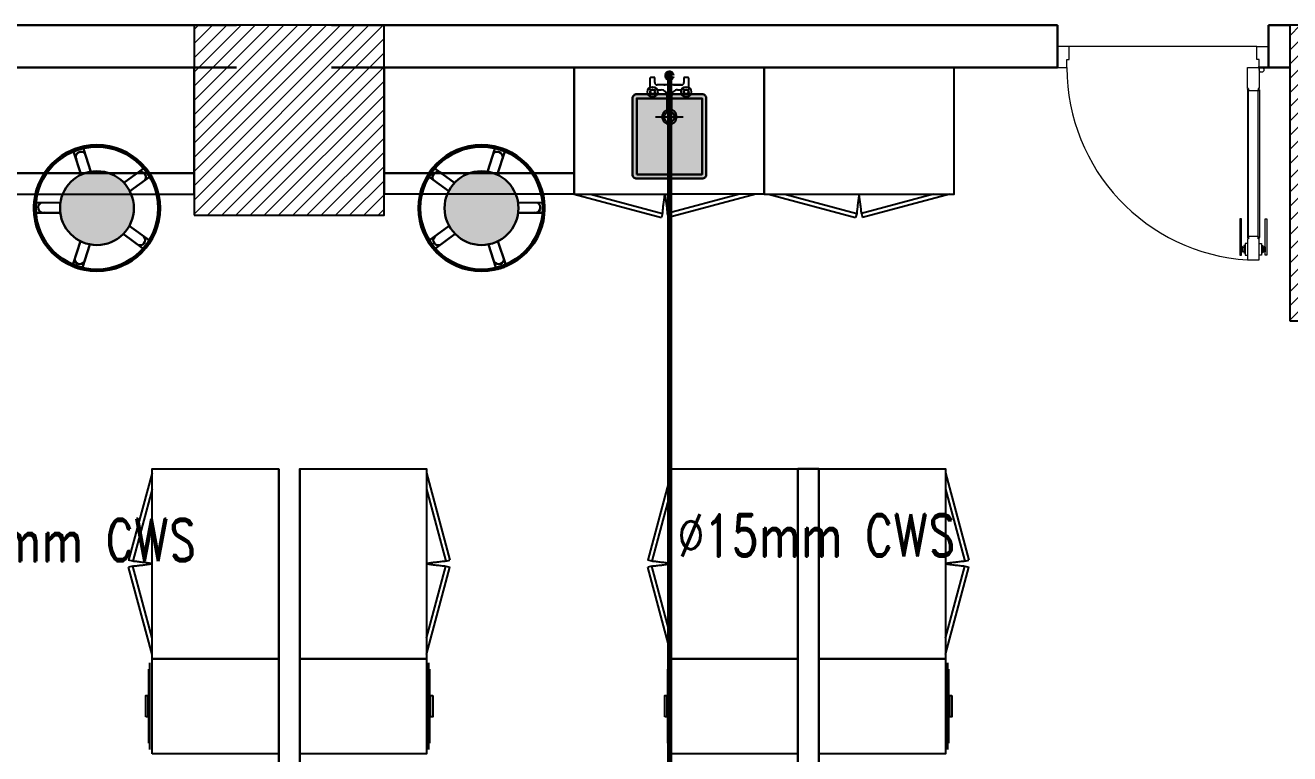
# Model space of a CAD drawing. Extents: x 800 to 995, y 398 to 804.
# Drawn here: x 892.06 to 898.05, y 667.98 to 671.43 of the extents above; entities that cross this region are included whole.
import ezdxf

# ---------------------------------------------------------------- set-up
doc = ezdxf.new("R2010")
doc.units = 0
doc.header["$MEASUREMENT"] = 0
doc.linetypes.add('ACAD_ISO02W100', pattern=[15, 12, -3])
doc.linetypes.add('DASHED', pattern=[19.05, 12.7, -6.35])
doc.layers.get('0').update_dxf_attribs({"color": 252, "linetype": 'CONTINUOUS', "lineweight": 30})
doc.layers.add('-FUR', color=252, linetype='CONTINUOUS')
doc.layers.add('SAN', color=2, linetype='CONTINUOUS')
for name, color, linetype, lineweight in [('Column', 6, 'CONTINUOUS', 25), ('DOOR', 30, 'CONTINUOUS', 9), ('hatch', 252, 'CONTINUOUS', 9), ('P-C-WATER', 5, 'CONTINUOUS', 70), ('P-TEXT', 1, 'CONTINUOUS', 25), ('Wall', 252, 'CONTINUOUS', 30)]:
    doc.layers.add(name, color=color, linetype=linetype, lineweight=lineweight)
doc.styles.add('ROMANC', font='romand.shx')

# ---------------------------------------------------------------- blocks, each defined once
blk = doc.blocks.new('YY5Y5')
at = {"layer": 'SAN', "color": 1}
for p, q in [((433.83, 542.04), (433.83, 538.56)), ((435.73, 542.41), (434.2, 542.41)), ((435.73, 540.55), (435.73, 542.41)), ((447.16, 542.41), (447.16, 540.55)), ((448.69, 542.41), (447.16, 542.41)), ((449.07, 538.56), (449.07, 542.04)), ((434.16, 537.56), (433.7, 538.02)), ((434.16, 536.15), (433.7, 535.69)), ((435.58, 537.56), (436.04, 538.02)), ((435.58, 536.15), (436.04, 535.69)), ((436.72, 537.65), (438.25, 537.65)), ((446.18, 539.55), (436.73, 539.55)), ((440.5, 535.4), (440.5, 528.74)), ((442.4, 528.74), (442.4, 535.4)), ((443.04, 539.55), (446.16, 539.55)), ((444.65, 537.65), (446.18, 537.65)), ((447.32, 537.56), (446.86, 538.02)), ((447.32, 536.15), (446.86, 535.69)), ((448.74, 537.56), (449.2, 538.02)), ((448.74, 536.15), (449.2, 535.69)), ((440.87, 528.36), (442.03, 528.36))]:
    blk.add_line(p, q, dxfattribs=at)
at = {"layer": 'SAN', "color": 1, "linetype": 'Continuous'}
blk.add_line((439.23, 539.55), (439.86, 539.55), dxfattribs=at)
at = {"layer": 'SAN', "color": 2, "linetype": 'DASHED'}
for points in [[(441.45, 532.42), (441.45, 521.63)], [(436.06, 527.03), (446.84, 527.03)]]:
    blk.add_lwpolyline(points, dxfattribs=at)
at = {"layer": 'SAN', "color": 1}
for centre, radius in [((434.87, 536.85), 2), ((434.87, 536.85), 1), ((434.87, 536.85), 0.8), ((448.03, 536.85), 2), ((448.03, 536.85), 1), ((448.03, 536.85), 0.8)]:
    blk.add_circle(centre, radius, dxfattribs=at)
for centre, radius, start, end in [((434.2, 542.04), 0.375, 90, 180), ((436.73, 540.55), 1, 180, 270), ((446.16, 540.55), 1, 270, 0), ((448.69, 542.04), 0.375, 0, 90), ((438.25, 535.4), 2.25, 0, 90), ((444.65, 535.4), 2.25, 90, 180), ((441.45, 527.03), 2.86, 109.4319, 70.5681), ((441.45, 527.03), 2.08, 117.2765, 62.7235), ((440.87, 528.74), 0.375, 180, 270), ((442.03, 528.74), 0.375, 270, 360)]:
    blk.add_arc(centre, radius, start, end, dxfattribs=at)
blk = doc.blocks.new('fd')
at = {"layer": '-FUR'}
h = blk.add_hatch(color=254, dxfattribs=at)
h.paths.add_polyline_path([(1322.6636, 576.6994), (1322.3536, 576.6994), (1322.3536, 577.0594), (1322.6636, 577.0594)], flags=16)
edge = h.paths.add_edge_path()
edge.add_line((1322.6636, 576.6794), (1322.3536, 576.6794))
edge.add_arc((1322.3536, 576.6994), 0.02, 180, 270, ccw=False)
edge.add_line((1322.3336, 576.6994), (1322.3336, 577.0594))
edge.add_arc((1322.3536, 577.0594), 0.02, 90, 180, ccw=False)
edge.add_line((1322.3536, 577.0794), (1322.6636, 577.0794))
edge.add_arc((1322.6636, 577.0594), 0.02, 0, 90, ccw=False)
edge.add_line((1322.6836, 577.0594), (1322.6836, 576.6994))
edge.add_arc((1322.6636, 576.6994), 0.02, -90, 0, ccw=False)
blk.add_hatch(color=253, dxfattribs=at).paths.add_polyline_path([(1322.6636, 577.0594), (1322.6636, 576.6994), (1322.3536, 576.6994), (1322.3536, 577.0594)])
h = blk.add_hatch(color=251, dxfattribs=at)
h.paths.add_polyline_path([(1322.6337, 577.0294), (1322.6636, 577.0594), (1322.6636, 576.6994), (1322.6336, 576.7294)])
h.paths.add_polyline_path([(1322.6336, 576.7294), (1322.6636, 576.6994), (1322.3536, 576.6994), (1322.3836, 576.7294)])
h = blk.add_hatch(color=252, dxfattribs=at)
h.paths.add_polyline_path([(1322.3836, 577.0294), (1322.3536, 577.0594), (1322.6636, 577.0594), (1322.6337, 577.0294)])
h.paths.add_polyline_path([(1322.3836, 576.7294), (1322.3536, 576.6994), (1322.3536, 577.0594), (1322.3836, 577.0294)])
for p, q in [((1322.4784, 577.2056), (1322.0597, 577.2056)), ((1322.4784, 577.2056), (1322.9597, 577.2056)), ((1322.0597, 576.6056), (1322.5097, 576.6056)), ((1322.9597, 576.6056), (1322.5097, 576.6056))]:
    blk.add_line(p, q, dxfattribs=at)
at = {"layer": '-FUR', "linetype": 'ACAD_ISO02W100'}
for p, q in [((1322.0597, 577.2056), (1322.5097, 577.2056)), ((1322.9597, 577.2056), (1322.5097, 577.2056)), ((1322.0997, 576.6056), (1322.5133, 576.4948)), ((1322.177, 576.6056), (1322.5185, 576.5141)), ((1322.8824, 576.6056), (1322.541, 576.5141)), ((1322.9597, 576.6056), (1322.5462, 576.4948)), ((1322.5185, 576.5141), (1322.5133, 576.4948)), ((1322.541, 576.5141), (1322.5462, 576.4948))]:
    blk.add_line(p, q, dxfattribs=at)
for centre, start, end in [((1324.045, 576.3727), 171.26112, 174.70691), ((1321.0144, 576.3727), 5.29309, 8.73888)]:
    blk.add_arc(centre, 1.5331, start, end, dxfattribs=at)
for p, q in [((1322.0597, 577.2056), (1322.0597, 576.6056)), ((1322.9597, 577.2056), (1322.9597, 576.6056))]:
    blk.add_line(p, q)
blk.add_lwpolyline([(1322.6636, 576.6794), (1322.3536, 576.6794, -0.414214), (1322.3336, 576.6994), (1322.3336, 577.0594, -0.414214), (1322.3536, 577.0794), (1322.6636, 577.0794, -0.414214), (1322.6836, 577.0594), (1322.6836, 576.6994, -0.414214)], format="xyb", close=True)
blk.add_lwpolyline([(1322.6636, 576.6794), (1322.3536, 576.6794, -0.414214), (1322.3336, 576.6994), (1322.3336, 577.0594, -0.414214), (1322.3536, 577.0794), (1322.6636, 577.0794, -0.414214), (1322.6836, 577.0594), (1322.6836, 576.6994, -0.414214)], format="xyb", close=True)
blk.add_lwpolyline([(1322.6636, 576.6994), (1322.3536, 576.6994), (1322.3536, 577.0594), (1322.6636, 577.0594)], close=True)
at = {"extrusion": (0, 0, -1), "xscale": 0.0121000000000322, "yscale": 0.0121000000000322, "zscale": -0.0121}
blk.add_blockref('YY5Y5', (-1327.8502, 570.5947), dxfattribs=at)
blk = doc.blocks.new('juy')
blk.add_line((1322.9597, 577.2056), (1322.9597, 576.6056))
blk.add_blockref('fd', (0, 0))

msp = doc.modelspace()

# ---------------------------------------------------------------- hatches: boundary and pattern name
h = msp.add_hatch(color=256)
h.set_gradient(color1=(132, 132, 132), name='SPHERICAL')
h.paths.add_polyline_path([(892.3946, 670.7401, -1), (892.3946, 670.3901, -1)])
h = msp.add_hatch(color=256)
h.set_gradient(color1=(132, 132, 132), name='SPHERICAL')
h.paths.add_polyline_path([(894.2166, 670.7401, 1), (894.2166, 670.3901, 1)])
at = {"layer": 'hatch'}
h = msp.add_hatch(dxfattribs=at)
h.set_pattern_fill('ANSI31', color=252, scale=0.015, style=0)
h.set_pattern_definition([(45, (1120.287773, 348.30892), (-0.0336759605, 0.0336759605), [])])
h.paths.add_polyline_path([(892.8556, 670.531), (893.7556, 670.531), (893.7556, 671.431), (892.8556, 671.431)])
h = msp.add_hatch(dxfattribs=at)
h.set_pattern_fill('ANSI31', color=252, scale=0.015, style=0)
h.set_pattern_definition([(45, (1094.062773, 347.50892), (-0.0336759605, 0.0336759605), [])])
h.paths.add_polyline_path([(898.0456, 670.031), (898.3456, 670.031), (898.3456, 671.431), (898.0456, 671.431)])

# ---------------------------------------------------------------- linework, layer by layer
at = {"layer": '-FUR', "linetype": 'ACAD_ISO02W100'}
for p, q in [((896.4556, 671.231), (895.5556, 671.231)), ((891.9556, 670.631), (892.8556, 670.631)), ((894.6556, 670.631), (893.7556, 670.631)), ((895.5756, 670.631), (895.9892, 670.5202)), ((895.6529, 670.631), (895.9944, 670.5395)), ((896.3583, 670.631), (896.0169, 670.5395)), ((896.4356, 670.631), (896.022, 670.5202)), ((895.9944, 670.5395), (895.9892, 670.5202)), ((896.0169, 670.5395), (896.022, 670.5202)), ((893.2556, 669.331), (893.2556, 668.431)), ((893.3556, 668.431), (893.3556, 669.331)), ((895.7147, 669.331), (895.7147, 668.431)), ((895.8147, 668.431), (895.8147, 669.331)), ((892.6556, 669.311), (892.5448, 668.8974)), ((893.9556, 669.311), (894.0664, 668.8974)), ((895.1147, 669.311), (895.0039, 668.8974)), ((896.4147, 669.311), (896.5255, 668.8974)), ((892.6556, 669.2337), (892.5641, 668.8922)), ((893.9556, 669.2337), (894.0471, 668.8922)), ((895.1147, 669.2337), (895.0232, 668.8922)), ((896.4147, 669.2337), (896.5062, 668.8922)), ((892.5641, 668.8922), (892.5448, 668.8974)), ((894.0471, 668.8922), (894.0664, 668.8974)), ((895.0232, 668.8922), (895.0039, 668.8974)), ((896.5062, 668.8922), (896.5255, 668.8974)), ((892.5641, 668.8697), (892.5448, 668.8645)), ((892.6556, 668.451), (892.5448, 668.8645)), ((892.6556, 668.5283), (892.5641, 668.8697)), ((893.9556, 668.5283), (894.0471, 668.8697)), ((893.9556, 668.451), (894.0664, 668.8645)), ((894.0471, 668.8697), (894.0664, 668.8645)), ((895.0232, 668.8697), (895.0039, 668.8645)), ((895.1147, 668.451), (895.0039, 668.8645)), ((895.1147, 668.5283), (895.0232, 668.8697)), ((896.4147, 668.5283), (896.5062, 668.8697)), ((896.4147, 668.451), (896.5255, 668.8645)), ((896.5062, 668.8697), (896.5255, 668.8645)), ((893.2556, 667.981), (893.2556, 668.431)), ((893.3556, 668.431), (893.3556, 667.981)), ((895.7147, 667.981), (895.7147, 668.431)), ((895.8147, 668.431), (895.8147, 667.981))]:
    msp.add_line(p, q, dxfattribs=at)
at = {"layer": '-FUR'}
for p, q in [((892.6406, 668.031), (892.6406, 668.381)), ((892.6456, 668.001), (892.6456, 668.411)), ((893.9656, 668.411), (893.9656, 668.001)), ((893.9706, 668.381), (893.9706, 668.031)), ((895.0997, 668.031), (895.0997, 668.381)), ((895.1047, 668.001), (895.1047, 668.411)), ((896.4247, 668.411), (896.4247, 668.001)), ((896.4297, 668.381), (896.4297, 668.031))]:
    msp.add_line(p, q, dxfattribs=at)
for points in [[(896.4556, 671.231), (895.5556, 671.231), (895.5556, 670.631), (896.4556, 670.631)], [(893.2556, 669.331), (893.2556, 668.431), (892.6556, 668.431), (892.6556, 669.331)], [(893.3556, 668.431), (893.3556, 669.331), (893.9556, 669.331), (893.9556, 668.431)], [(895.7147, 669.331), (895.7147, 668.431), (895.1147, 668.431), (895.1147, 669.331)], [(895.8147, 668.431), (895.8147, 669.331), (896.4147, 669.331), (896.4147, 668.431)], [(892.6556, 667.981), (892.6556, 668.431), (893.2556, 668.431), (893.2556, 667.981)], [(893.9556, 668.431), (893.9556, 667.981), (893.3556, 667.981), (893.3556, 668.431)], [(895.1147, 667.981), (895.1147, 668.431), (895.7147, 668.431), (895.7147, 667.981)], [(896.4147, 668.431), (896.4147, 667.981), (895.8147, 667.981), (895.8147, 668.431)]]:
    msp.add_lwpolyline(points, close=True, dxfattribs=at)
at = {"layer": '-FUR', "color": 1}
for points in [[(892.6256, 668.156), (892.6256, 668.256), (892.6356, 668.256), (892.6356, 668.156)], [(893.9856, 668.256), (893.9856, 668.156), (893.9756, 668.156), (893.9756, 668.256)], [(895.0847, 668.156), (895.0847, 668.256), (895.0947, 668.256), (895.0947, 668.156)], [(896.4447, 668.256), (896.4447, 668.156), (896.4347, 668.156), (896.4347, 668.256)]]:
    msp.add_lwpolyline(points, close=True, dxfattribs=at)
at = {"layer": '-FUR', "linetype": 'ACAD_ISO02W100'}
for centre, start, end in [((897.5209, 670.3981), 171.26112, 174.70691), ((894.4903, 670.3981), 5.29309, 8.73888), ((892.4227, 667.3657), 81.26112, 84.70691), ((892.4227, 670.3963), 275.29309, 278.73888), ((894.1885, 667.3657), 95.29309, 98.73888), ((894.1885, 670.3963), 261.26112, 264.70691), ((894.8818, 667.3657), 81.26112, 84.70691), ((894.8818, 670.3963), 275.29309, 278.73888), ((896.6476, 667.3657), 95.29309, 98.73888), ((896.6476, 670.3963), 261.26112, 264.70691)]:
    msp.add_arc(centre, 1.5331, start, end, dxfattribs=at)
for p, q in [((891.9556, 671.231), (892.8556, 671.231)), ((892.8556, 671.231), (892.8556, 670.631)), ((894.6556, 671.231), (893.7556, 671.231)), ((893.7556, 671.231), (893.7556, 670.631)), ((894.6556, 670.631), (894.6556, 671.231)), ((892.3203, 670.7235), (892.2842, 670.8331)), ((892.2906, 670.8457), (892.3168, 670.8541)), ((892.3656, 670.7376), (892.3309, 670.8455)), ((894.2457, 670.7376), (894.2803, 670.8455)), ((894.2909, 670.7235), (894.3271, 670.8331)), ((894.3206, 670.8457), (894.2944, 670.8541)), ((892.8556, 670.731), (891.9556, 670.731)), ((892.5223, 670.6847), (892.6154, 670.753)), ((892.5498, 670.646), (892.6417, 670.7123)), ((892.6294, 670.7507), (892.6455, 670.7284)), ((892.8556, 670.631), (892.8556, 670.731)), ((893.7556, 670.631), (893.7556, 670.731)), ((893.7556, 670.731), (894.6556, 670.731)), ((893.9818, 670.7507), (893.9657, 670.7284)), ((894.0615, 670.646), (893.9696, 670.7123)), ((894.0889, 670.6847), (893.9958, 670.753)), ((892.0956, 670.5529), (892.0957, 670.5804)), ((892.2215, 670.5908), (892.1082, 670.5912)), ((894.3897, 670.5908), (894.503, 670.5912)), ((894.5157, 670.5529), (894.5156, 670.5804)), ((892.221, 670.5434), (892.1055, 670.5429)), ((894.3903, 670.5434), (894.5057, 670.5429)), ((892.5479, 670.4806), (892.6415, 670.4131)), ((894.0634, 670.4806), (893.9697, 670.4131)), ((892.3167, 670.4084), (892.2813, 670.3007)), ((892.5196, 670.4425), (892.611, 670.3756)), ((892.6437, 670.3991), (892.6275, 670.377)), ((893.9675, 670.3991), (893.9838, 670.377)), ((894.0917, 670.4425), (894.0002, 670.3756)), ((894.2945, 670.4084), (894.3299, 670.3007)), ((892.3616, 670.3932), (892.3264, 670.2833)), ((894.2496, 670.3932), (894.2848, 670.2833)), ((892.3138, 670.2769), (892.2877, 670.2855)), ((894.2974, 670.2769), (894.3236, 670.2855)), ((893.2556, 664.7294), (893.2556, 669.331)), ((893.3556, 669.331), (893.3556, 664.729)), ((895.8147, 669.331), (895.7147, 669.331)), ((895.7147, 664.7294), (895.7147, 669.331)), ((895.8147, 669.331), (895.8147, 664.729))]:
    msp.add_line(p, q)
for centre, radius in [((892.3946, 670.5651), 0.299), ((892.3946, 670.5651), 0.29), ((894.2166, 670.5651), 0.299), ((894.2166, 670.5651), 0.29), ((892.3946, 670.5651), 0.175), ((894.2166, 670.5651), 0.175)]:
    msp.add_circle(centre, radius)
for centre, radius, start, end in [((892.2937, 670.8362), 0.01, 107.79115, 197.79115), ((892.3191, 670.8072), 0.025, 40.93495, 209.17517), ((892.3186, 670.8411), 0.0131, 19.65402, 97.72038), ((894.2921, 670.8072), 0.025, 330.82483, 139.06505), ((894.2926, 670.8411), 0.0131, 82.27962, 160.34598), ((894.3175, 670.8362), 0.01, 342.20885, 72.20885), ((892.6213, 670.7448), 0.01, 35.79115, 125.79115), ((893.9899, 670.7448), 0.01, 54.20885, 144.20885), ((892.6015, 670.7117), 0.025, 328.93495, 137.17517), ((892.6337, 670.7227), 0.0131, 307.65402, 25.72038), ((893.9776, 670.7227), 0.0131, 154.27962, 232.34598), ((894.0097, 670.7117), 0.025, 42.82483, 211.06505), ((892.1086, 670.5781), 0.0131, 91.65402, 169.72038), ((892.141, 670.5681), 0.025, 112.93495, 281.17517), ((894.4702, 670.5681), 0.025, 258.82483, 67.06505), ((894.5026, 670.5781), 0.0131, 10.27962, 88.34598), ((892.1056, 670.5529), 0.01, 179.79115, 269.79115), ((894.5057, 670.5529), 0.01, 270.20885, 0.20885), ((892.598, 670.4136), 0.025, 256.93495, 65.17517), ((892.6356, 670.4051), 0.01, 323.79115, 53.79115), ((893.9756, 670.4051), 0.01, 126.20885, 216.20885), ((894.0132, 670.4136), 0.025, 114.82483, 283.06505), ((892.6184, 670.3864), 0.0131, 235.65402, 313.72038), ((893.9928, 670.3864), 0.0131, 226.27962, 304.34598), ((892.2939, 670.2971), 0.0131, 163.65402, 241.72038), ((892.3134, 670.3248), 0.025, 184.93495, 353.17517), ((892.3169, 670.2864), 0.01, 251.79115, 341.79115), ((894.2978, 670.3248), 0.025, 186.82483, 355.06505), ((894.2943, 670.2864), 0.01, 198.20885, 288.20885), ((894.3174, 670.2971), 0.0131, 298.27962, 16.34598)]:
    msp.add_arc(centre, radius, start, end)
at = {"layer": 'Column', "color": 252}
for points in [[(892.8556, 670.531), (893.7556, 670.531), (893.7556, 671.431), (892.8556, 671.431)], [(898.0456, 670.031), (898.3456, 670.031), (898.3456, 671.431), (898.0456, 671.431)]]:
    msp.add_lwpolyline(points, close=True, dxfattribs=at)
at = {"layer": 'DOOR', "color": 251}
msp.add_line((897.8901, 671.331), (897.0012, 671.331), dxfattribs=at)
at = {"layer": 'DOOR', "color": 252}
for p, q in [((897.8451, 671.1254), (897.8451, 670.4255)), ((897.8501, 670.4255), (897.8501, 671.1254)), ((897.8967, 670.4255), (897.8967, 671.1254)), ((897.9017, 671.1254), (897.9017, 670.4255))]:
    msp.add_line(p, q, dxfattribs=at)
at = {"layer": 'DOOR', "color": 5}
for points in [[(896.9456, 671.331), (896.9456, 671.231), (896.9902, 671.231), (896.9902, 671.2689), (897.0013, 671.2689), (897.0012, 671.331)], [(897.9456, 671.331), (897.9456, 671.231), (897.9012, 671.231), (897.9012, 671.2689), (897.8901, 671.2689), (897.8901, 671.331)], [(897.8967, 671.131), (897.8967, 671.1199), (897.8501, 671.1199), (897.8501, 671.131), (897.8456, 671.131), (897.8456, 671.231), (897.8456, 671.231), (897.9012, 671.231), (897.9012, 671.131)], [(897.8967, 670.42), (897.8967, 670.4311), (897.8501, 670.4311), (897.8501, 670.42), (897.8456, 670.42), (897.8456, 670.32), (897.8456, 670.32), (897.9012, 670.32), (897.9012, 670.42)]]:
    msp.add_lwpolyline(points, close=True, dxfattribs=at)
for points in [[(897.8501, 671.1205), (897.8501, 671.1205, -1), (897.8501, 671.1304)], [(897.8967, 671.1205), (897.8967, 671.1205, 1), (897.8967, 671.1304)], [(897.8501, 670.4305), (897.8501, 670.4305, 1), (897.8501, 670.4206)], [(897.8967, 670.4305), (897.8967, 670.4305, -1), (897.8967, 670.4206)]]:
    msp.add_lwpolyline(points, format="xyb", close=True, dxfattribs=at)
at = {"layer": 'DOOR', "color": 1}
for points in [[(897.8172, 670.5146), (897.8092, 670.5146), (897.8092, 670.3422), (897.8172, 670.3422)], [(897.9296, 670.5146), (897.9376, 670.5146), (897.9376, 670.3422), (897.9296, 670.3422)], [(897.829, 670.36), (897.8225, 670.36), (897.8225, 670.3803), (897.829, 670.3803)], [(897.9178, 670.36), (897.9243, 670.36), (897.9243, 670.3803), (897.9178, 670.3803)]]:
    msp.add_lwpolyline(points, close=True, dxfattribs=at)
at = {"layer": 'DOOR', "color": 5}
msp.add_lwpolyline([(897.8456, 670.3978), (897.8345, 670.3978), (897.8345, 670.3422), (897.8456, 670.3422)], dxfattribs=at)
at = {"layer": 'DOOR', "color": 1}
for points in [[(897.9012, 670.3978), (897.9123, 670.3978), (897.9123, 670.3422), (897.9012, 670.3422)], [(897.8345, 670.3874), (897.829, 670.3874), (897.829, 670.3529), (897.8345, 670.3529)], [(897.9123, 670.3874), (897.9178, 670.3874), (897.9178, 670.3529), (897.9123, 670.3529)]]:
    msp.add_lwpolyline(points, dxfattribs=at)
for points in [[(897.8172, 670.3603, 1), (897.8225, 670.3603), (897.8225, 670.3603), (897.8225, 670.38), (897.8225, 670.38, 1), (897.8172, 670.38), (897.8172, 670.38)], [(897.9296, 670.3603, -1), (897.9243, 670.3603), (897.9243, 670.3603), (897.9243, 670.38), (897.9243, 670.38, -1), (897.9296, 670.38), (897.9296, 670.38)]]:
    msp.add_lwpolyline(points, format="xyb", close=True, dxfattribs=at)
at = {"layer": 'DOOR', "color": 5}
msp.add_circle((897.9123, 671.2199), 0.0111, dxfattribs=at)
at = {"layer": 'DOOR', "color": 252}
msp.add_arc((897.903, 671.231), 0.9128, 180, 266.39768, dxfattribs=at)
at = {"layer": 'P-C-WATER', "linetype": 'Continuous'}
msp.add_line((895.1068, 671.1798), (895.1068, 667.2558), dxfattribs=at)
at = {"layer": 'P-C-WATER', "linetype": 'ByBlock'}
for start, end in [(0, 180), (180, 0)]:
    msp.add_arc((895.1068, 671.1923), 0.0125, start, end, dxfattribs=at)
at = {"layer": 'Wall', "color": 252, "linetype": 'Continuous'}
for p, q in [((893.0556, 671.431), (889.8556, 671.431)), ((893.0556, 671.431), (889.8556, 671.431)), ((893.5056, 671.431), (896.9456, 671.431)), ((893.5056, 671.431), (896.9456, 671.431)), ((896.9456, 671.231), (896.9456, 671.431)), ((896.9456, 671.231), (896.9456, 671.431)), ((897.9456, 671.431), (898.0456, 671.431)), ((897.9456, 671.231), (897.9456, 671.431)), ((893.0556, 671.231), (889.811, 671.231)), ((893.0556, 671.231), (889.811, 671.231)), ((893.5056, 671.231), (896.9456, 671.231)), ((893.5056, 671.231), (896.9456, 671.231)), ((897.8956, 671.231), (898.0456, 671.231))]:
    msp.add_line(p, q, dxfattribs=at)

# ---------------------------------------------------------------- block references
at = {"xscale": -1}
msp.add_blockref('juy', (2217.6153, 94.0254), dxfattribs=at)

# ---------------------------------------------------------------- texts
at = {"layer": 'P-TEXT', "color": 41, "style": 'ROMANC', "width": 0.75}
for p in [(891.5469, 668.8928), (895.1444, 668.9154)]:
    msp.add_text('%%C15mm CWS', height=0.2, dxfattribs=at).set_placement(p)

doc.saveas('drawing.dxf')
